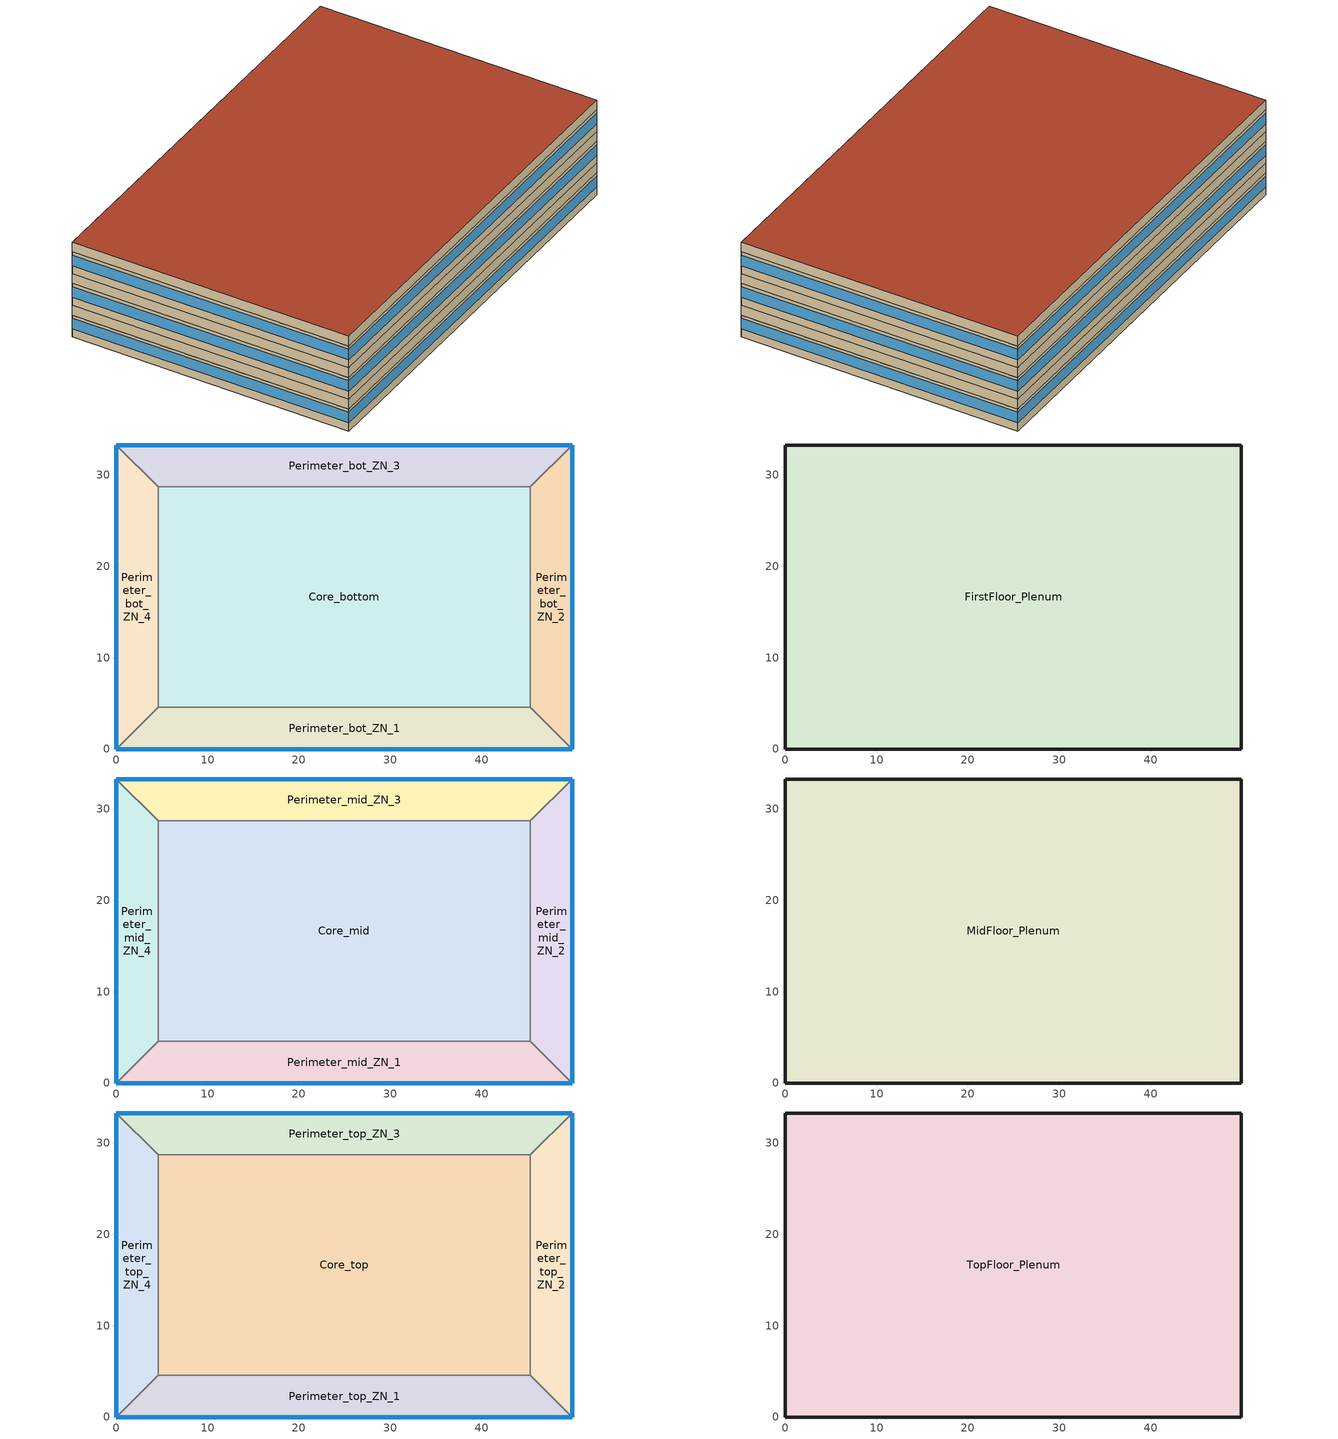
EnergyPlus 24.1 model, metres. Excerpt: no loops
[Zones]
Core_bottom
 floor ground (ext-slab): 45.34,28.7 45.34,4.57 4.57,4.57 4.57,28.7 z0
 wall to Perimeter_bot_ZN_2 (int-walls): 45.34,4.57 45.34,28.7 z0:2.74
 wall to Perimeter_bot_ZN_3 (int-walls): 45.34,28.7 4.57,28.7 z0:2.74
 wall to Perimeter_bot_ZN_1 (int-walls): 4.57,4.57 45.34,4.57 z0:2.74
 wall to Perimeter_bot_ZN_4 (int-walls): 4.57,28.7 4.57,4.57 z0:2.74
Perimeter_bot_ZN_1
 floor ground (ext-slab): 0,0 4.57,4.57 45.34,4.57 49.91,0 z0
 wall outside (Steel Frame Non-res Ext Wall): 0,0 49.91,0 z0:2.74
 wall to Perimeter_bot_ZN_2 (int-walls): 49.91,0 45.34,4.57 z0:2.74
 wall to Perimeter_bot_ZN_4 (int-walls): 4.57,4.57 0,0 z0:2.74
 window (Window Non-res Fixed): 0,0 49.91,0 z1.02:2.33
Perimeter_bot_ZN_2
 floor ground (ext-slab): 49.91,0 45.34,4.57 45.34,28.7 49.91,33.27 z0
 wall outside (Steel Frame Non-res Ext Wall): 49.91,0 49.91,33.27 z0:2.74
 wall to Perimeter_bot_ZN_3 (int-walls): 49.91,33.27 45.34,28.7 z0:2.74
 window (Window Non-res Fixed): 49.91,0 49.91,33.27 z1.02:2.33
Perimeter_bot_ZN_3
 floor ground (ext-slab): 49.91,33.27 45.34,28.7 4.57,28.7 0,33.27 z0
 wall outside (Steel Frame Non-res Ext Wall): 49.91,33.27 0,33.27 z0:2.74
 wall to Perimeter_bot_ZN_4 (int-walls): 0,33.27 4.57,28.7 z0:2.74
 window (Window Non-res Fixed): 49.91,33.27 0,33.27 z1.02:2.33
Perimeter_bot_ZN_4
 floor ground (ext-slab): 0,33.27 4.57,28.7 4.57,4.57 0,0 z0
 wall outside (Steel Frame Non-res Ext Wall): 0,33.27 0,0 z0:2.74
 window (Window Non-res Fixed): 0,33.27 0,0 z1.02:2.33
FirstFloor_Plenum
 floor to Perimeter_bot_ZN_1 (DropCeiling): 45.34,4.57 49.91,0 0,0 4.57,4.57 z2.74
 floor to Perimeter_bot_ZN_2 (DropCeiling): 49.91,0 45.34,4.57 45.34,28.7 49.91,33.27 z2.74
 floor to Perimeter_bot_ZN_3 (DropCeiling): 0,33.27 49.91,33.27 45.34,28.7 4.57,28.7 z2.74
 floor to Perimeter_bot_ZN_4 (DropCeiling): 4.57,28.7 4.57,4.57 0,0 0,33.27 z2.74
 floor to Core_bottom (DropCeiling): 4.57,4.57 4.57,28.7 45.34,28.7 45.34,4.57 z2.74
 wall outside (Steel Frame Non-res Ext Wall): 49.91,0 49.91,33.27 0,33.27 0,0 49.91,0 z2.74:3.96
Core_mid
 floor to FirstFloor_Plenum (INT-FLOOR-TOPSIDE): 4.57,4.57 4.57,28.7 45.34,28.7 45.34,4.57 z3.96
 wall to Perimeter_mid_ZN_2 (int-walls): 45.34,4.57 45.34,28.7 z3.96:6.71
 wall to Perimeter_mid_ZN_3 (int-walls): 45.34,28.7 4.57,28.7 z3.96:6.71
 wall to Perimeter_mid_ZN_1 (int-walls): 4.57,4.57 45.34,4.57 z3.96:6.71
 wall to Perimeter_mid_ZN_4 (int-walls): 4.57,28.7 4.57,4.57 z3.96:6.71
Perimeter_mid_ZN_1
 floor to FirstFloor_Plenum (INT-FLOOR-TOPSIDE): 0,0 4.57,4.57 45.34,4.57 49.91,0 z3.96
 wall outside (Steel Frame Non-res Ext Wall): 0,0 49.91,0 z3.96:6.71
 wall to Perimeter_mid_ZN_2 (int-walls): 49.91,0 45.34,4.57 z3.96:6.71
 wall to Perimeter_mid_ZN_4 (int-walls): 4.57,4.57 0,0 z3.96:6.71
 window (Window Non-res Fixed): 0,0 49.91,0 z4.98:6.29
Perimeter_mid_ZN_2
 floor to FirstFloor_Plenum (INT-FLOOR-TOPSIDE): 49.91,0 45.34,4.57 45.34,28.7 49.91,33.27 z3.96
 wall outside (Steel Frame Non-res Ext Wall): 49.91,0 49.91,33.27 z3.96:6.71
 wall to Perimeter_mid_ZN_3 (int-walls): 49.91,33.27 45.34,28.7 z3.96:6.71
 window (Window Non-res Fixed): 49.91,0 49.91,33.27 z4.98:6.29
Perimeter_mid_ZN_3
 floor to FirstFloor_Plenum (INT-FLOOR-TOPSIDE): 49.91,33.27 45.34,28.7 4.57,28.7 0,33.27 z3.96
 wall outside (Steel Frame Non-res Ext Wall): 49.91,33.27 0,33.27 z3.96:6.71
 wall to Perimeter_mid_ZN_4 (int-walls): 0,33.27 4.57,28.7 z3.96:6.71
 window (Window Non-res Fixed): 49.91,33.27 0,33.27 z4.98:6.29
Perimeter_mid_ZN_4
 floor to FirstFloor_Plenum (INT-FLOOR-TOPSIDE): 0,33.27 4.57,28.7 4.57,4.57 0,0 z3.96
 wall outside (Steel Frame Non-res Ext Wall): 0,33.27 0,0 z3.96:6.71
 window (Window Non-res Fixed): 0,33.27 0,0 z4.98:6.29
MidFloor_Plenum
 floor to Perimeter_mid_ZN_1 (DropCeiling): 0,0 4.57,4.57 45.34,4.57 49.91,0 z6.71
 floor to Perimeter_mid_ZN_2 (DropCeiling): 49.91,33.27 49.91,0 45.34,4.57 45.34,28.7 z6.71
 floor to Perimeter_mid_ZN_3 (DropCeiling): 49.91,33.27 45.34,28.7 4.57,28.7 0,33.27 z6.71
 floor to Perimeter_mid_ZN_4 (DropCeiling): 0,33.27 4.57,28.7 4.57,4.57 0,0 z6.71
 floor to Core_mid (DropCeiling): 45.34,28.7 45.34,4.57 4.57,4.57 4.57,28.7 z6.71
 wall outside (Steel Frame Non-res Ext Wall): 49.91,0 49.91,33.27 0,33.27 0,0 49.91,0 z6.71:7.92
Core_top
 floor to MidFloor_Plenum (INT-FLOOR-TOPSIDE): 45.34,28.7 45.34,4.57 4.57,4.57 4.57,28.7 z7.92
 wall to Perimeter_top_ZN_2 (int-walls): 45.34,4.57 45.34,28.7 z7.92:10.67
 wall to Perimeter_top_ZN_3 (int-walls): 45.34,28.7 4.57,28.7 z7.92:10.67
 wall to Perimeter_top_ZN_1 (int-walls): 4.57,4.57 45.34,4.57 z7.92:10.67
 wall to Perimeter_top_ZN_4 (int-walls): 4.57,28.7 4.57,4.57 z7.92:10.67
Perimeter_top_ZN_1
 floor to MidFloor_Plenum (INT-FLOOR-TOPSIDE): 0,0 4.57,4.57 45.34,4.57 49.91,0 z7.92
 wall outside (Steel Frame Non-res Ext Wall): 0,0 49.91,0 z7.92:10.67
 wall to Perimeter_top_ZN_2 (int-walls): 49.91,0 45.34,4.57 z7.92:10.67
 wall to Perimeter_top_ZN_4 (int-walls): 4.57,4.57 0,0 z7.92:10.67
 window (Window Non-res Fixed): 0,0 49.91,0 z8.95:10.25
Perimeter_top_ZN_2
 floor to MidFloor_Plenum (INT-FLOOR-TOPSIDE): 49.91,0 45.34,4.57 45.34,28.7 49.91,33.27 z7.92
 wall outside (Steel Frame Non-res Ext Wall): 49.91,0 49.91,33.27 z7.92:10.67
 wall to Perimeter_top_ZN_3 (int-walls): 49.91,33.27 45.34,28.7 z7.92:10.67
 window (Window Non-res Fixed): 49.91,0 49.91,33.27 z8.95:10.25
Perimeter_top_ZN_3
 floor to MidFloor_Plenum (INT-FLOOR-TOPSIDE): 49.91,33.27 45.34,28.7 4.57,28.7 0,33.27 z7.92
 wall outside (Steel Frame Non-res Ext Wall): 49.91,33.27 0,33.27 z7.92:10.67
 wall to Perimeter_top_ZN_4 (int-walls): 0,33.27 4.57,28.7 z7.92:10.67
 window (Window Non-res Fixed): 49.91,33.27 0,33.27 z8.95:10.25
Perimeter_top_ZN_4
 floor to MidFloor_Plenum (INT-FLOOR-TOPSIDE): 0,33.27 4.57,28.7 4.57,4.57 0,0 z7.92
 wall outside (Steel Frame Non-res Ext Wall): 0,33.27 0,0 z7.92:10.67
 window (Window Non-res Fixed): 0,33.27 0,0 z8.95:10.25
TopFloor_Plenum
 floor to Perimeter_top_ZN_1 (DropCeiling): 0,0 4.57,4.57 45.34,4.57 49.91,0 z10.67
 floor to Perimeter_top_ZN_2 (DropCeiling): 49.91,0 45.34,4.57 45.34,28.7 49.91,33.27 z10.67
 floor to Perimeter_top_ZN_3 (DropCeiling): 0,33.27 49.91,33.27 45.34,28.7 4.57,28.7 z10.67
 floor to Perimeter_top_ZN_4 (DropCeiling): 0,0 0,33.27 4.57,28.7 4.57,4.57 z10.67
 floor to Core_top (DropCeiling): 4.57,28.7 45.34,28.7 45.34,4.57 4.57,4.57 z10.67
 wall outside (Steel Frame Non-res Ext Wall): 49.91,0 49.91,33.27 0,33.27 0,0 49.91,0 z10.67:11.89
 roof outside (IEAD Non-res Roof): 49.91,0 49.91,33.27 0,33.27 0,0 z11.89
[Building]
Ref Bldg Medium Office New2004_v1.3_5.0: Loads convergence tolerance value=0.04; Maximum number of warmup days=25; Minimum number of warmup days=6; North axis=0; Solar distribution=FullInteriorAndExterior; Temperature convergence tolerance value=0.2; Terrain=City
[Site:GroundTemperature:BuildingSurface]
19.527, 19.502, 19.536, 19.598, 20.002, 21.64, 22.225, 22.375, 21.449, 20.121, 19.802, 19.633
[Site:Location]
USA IL-CHICAGO-OHARE: Elevation=190; Latitude=41.77; Longitude=-87.75; Time zone=-6
[Site:WaterMainsTemperature]
Annual average outdoor air temperature=9.69; Calculation method=Correlation; Maximum difference in monthly average outdoor air temperatures=28.1
[SizingPeriod:DesignDay] Barometric pressure=99063; Day of month=21; Daylight saving time indicator=No; Humidity condition type=WetBulb; Rain indicator=No; Snow indicator=No; Solar model indicator=ASHRAEClearSky
Name | Daily dry bulb temperature range | Day type | Maximum dry bulb temperature | Month | Sky clearness | Wetbulb or dewpoint at maximum dry bulb | Wind direction | Wind speed
CHICAGO Ann Clg .4% Condns WB=>MDB | 10.7 | SummerDesignDay | 31.2 | 7 | 1 | 25.5 | 230 | 5.3
CHICAGO Ann Htg 99.6% Condns DB | 0 | WinterDesignDay | -20.6 | 1 | 0 | -20.6 | 270 | 4.9
[Construction]
DropCeiling: Std AC02
IEAD Non-res Roof: Roof Membrane, IEAD NonRes Roof Insulation, Metal Decking
INT-FLOOR-TOPSIDE: MAT-CC05 4 HW CONCRETE, CP02 CARPET PAD
InteriorFurnishings: Std Wood 6inch
Steel Frame Non-res Ext Wall: Wood Siding, Steel Frame NonRes Wall Insulation, 1/2IN Gypsum
Window Non-res Fixed: NonRes Fixed Assembly Window
ext-slab: HW CONCRETE, CP02 CARPET PAD
int-walls: 1/2IN Gypsum, 1/2IN Gypsum
[Material] Thermal absorptance=0.9
Name | Conductivity | Density | Roughness | Solar absorptance | Specific heat | Thickness | Visible absorptance
1/2IN Gypsum | 0.16 | 784.9 | Smooth | 0.92 | 830 | 0.0127 | 0.92
HW CONCRETE; MAT-CC05 4 HW CONCRETE | 1.311 | 2240 | Rough | 0.7 | 836.8 | 0.1016 | 0.7
IEAD NonRes Roof Insulation | 0.049 | 265 | MediumRough | 0.7 | 836.8 | 0.127339 | 0.7
Metal Decking | 45.006 | 7680 | MediumSmooth | 0.7 | 418.4 | 0.0015 | 0.3
Roof Membrane | 0.16 | 1121.29 | VeryRough | 0.7 | 1460 | 0.0095 | 0.7
Std AC02 | 0.057 | 288 | MediumSmooth | 0.7 | 1339 | 0.0127 | 0.2
Std Wood 6inch | 0.12 | 540 | MediumSmooth | 0.7 | 1210 | 0.15 | 0.7
Steel Frame NonRes Wall Insulation | 0.049 | 265 | MediumRough | 0.7 | 836.8 | 0.0870565 | 0.7
Wood Siding | 0.11 | 544.62 | MediumSmooth | 0.78 | 1210 | 0.01 | 0.78
[Material:NoMass]
CP02 CARPET PAD: Roughness=VeryRough; Solar absorptance=0.7; Thermal absorptance=0.9; Thermal resistance=0.2165; Visible absorptance=0.8
[WindowMaterial:SimpleGlazingSystem]
NonRes Fixed Assembly Window: Solar heat gain coefficient=0.39; U factor=3.23646
[AirLoopHVAC:ReturnPlenum]
Name | Zone
VAV_1 Return Plenum | FirstFloor_Plenum
VAV_2 Return Plenum | MidFloor_Plenum
VAV_3 Return Plenum | TopFloor_Plenum
[AvailabilityManager:NightCycle] Applicability schedule=ALWAYS_ON; Control type=StayOff; Cycling run time=1800; Cycling run time control type=FixedRunTime; Fan schedule=HVACOperationSchd; Thermostat tolerance=1
VAV_1 Availability Manager; VAV_2 Availability Manager; VAV_3 Availability Manager
[ElectricEquipment] Fraction latent=0; Fraction lost=0; Fraction radiant=0.5
Name | Design level | Design level calculation method | End use subcategory | Schedule | Zone or zonelist or space or spacelist | Watts per floor area
Core_bottom_Elevators_Equip | 32109.9 | EquipmentLevel | Elevators | BLDG_ELEVATORS | Core_bottom
Core_bottom_PlugMisc_Equip |  | Watts/Area | General | BLDG_EQUIP_SCH | Core_bottom | 10.76
Core_mid_PlugMisc_Equip |  | Watts/Area | General | BLDG_EQUIP_SCH | Core_mid | 10.76
Core_top_PlugMisc_Equip |  | Watts/Area | General | BLDG_EQUIP_SCH | Core_top | 10.76
Perimeter_bot_ZN_1_PlugMisc_Equip |  | Watts/Area | General | BLDG_EQUIP_SCH | Perimeter_bot_ZN_1 | 10.76
Perimeter_bot_ZN_2_PlugMisc_Equip |  | Watts/Area | General | BLDG_EQUIP_SCH | Perimeter_bot_ZN_2 | 10.76
Perimeter_bot_ZN_3_PlugMisc_Equip |  | Watts/Area | General | BLDG_EQUIP_SCH | Perimeter_bot_ZN_3 | 10.76
Perimeter_bot_ZN_4_PlugMisc_Equip |  | Watts/Area | General | BLDG_EQUIP_SCH | Perimeter_bot_ZN_4 | 10.76
Perimeter_mid_ZN_1_PlugMisc_Equip |  | Watts/Area | General | BLDG_EQUIP_SCH | Perimeter_mid_ZN_1 | 10.76
Perimeter_mid_ZN_2_PlugMisc_Equip |  | Watts/Area | General | BLDG_EQUIP_SCH | Perimeter_mid_ZN_2 | 10.76
Perimeter_mid_ZN_3_PlugMisc_Equip |  | Watts/Area | General | BLDG_EQUIP_SCH | Perimeter_mid_ZN_3 | 10.76
Perimeter_mid_ZN_4_PlugMisc_Equip |  | Watts/Area | General | BLDG_EQUIP_SCH | Perimeter_mid_ZN_4 | 10.76
Perimeter_top_ZN_1_PlugMisc_Equip |  | Watts/Area | General | BLDG_EQUIP_SCH | Perimeter_top_ZN_1 | 10.76
Perimeter_top_ZN_2_PlugMisc_Equip |  | Watts/Area | General | BLDG_EQUIP_SCH | Perimeter_top_ZN_2 | 10.76
Perimeter_top_ZN_3_PlugMisc_Equip |  | Watts/Area | General | BLDG_EQUIP_SCH | Perimeter_top_ZN_3 | 10.76
Perimeter_top_ZN_4_PlugMisc_Equip |  | Watts/Area | General | BLDG_EQUIP_SCH | Perimeter_top_ZN_4 | 10.76
[Exterior:Lights]
Exterior Facade Lighting: Control option=AstronomicalClock; Design level=14804; End use subcategory=Exterior Facade Lighting; Schedule=ALWAYS_ON
[InternalMass] Construction=InteriorFurnishings
Name | Zone or zonelist | Surface area
Core_bottom Internal Mass | Core_bottom | 1967.07
Core_mid Internal Mass | Core_mid | 1967.07
Core_top Internal Mass | Core_top | 1967.07
Perimeter_bot_ZN_1 Internal Mass | Perimeter_bot_ZN_1 | 414.6763
Perimeter_bot_ZN_2 Internal Mass | Perimeter_bot_ZN_2 | 262.5244
Perimeter_bot_ZN_3 Internal Mass | Perimeter_bot_ZN_3 | 414.6763
Perimeter_bot_ZN_4 Internal Mass | Perimeter_bot_ZN_4 | 262.5072
Perimeter_mid_ZN_1 Internal Mass | Perimeter_mid_ZN_1 | 414.6763
Perimeter_mid_ZN_2 Internal Mass | Perimeter_mid_ZN_2 | 262.5244
Perimeter_mid_ZN_3 Internal Mass | Perimeter_mid_ZN_3 | 414.6763
Perimeter_mid_ZN_4 Internal Mass | Perimeter_mid_ZN_4 | 262.5072
Perimeter_top_ZN_1 Internal Mass | Perimeter_top_ZN_1 | 414.6763
Perimeter_top_ZN_2 Internal Mass | Perimeter_top_ZN_2 | 262.5244
Perimeter_top_ZN_3 Internal Mass | Perimeter_top_ZN_3 | 414.6763
Perimeter_top_ZN_4 Internal Mass | Perimeter_top_ZN_4 | 262.5072
[Lights] Design level calculation method=Watts/Area; End use subcategory=General; Fraction radiant=0.4; Fraction replaceable=1; Fraction visible=0.2; Return air fraction=0.4; Return air fraction calculated from plenum temperature=No; Schedule=BLDG_LIGHT_SCH; Watts per floor area=10.76
Name | Zone or zonelist or space or spacelist
Core_bottom_Lights | Core_bottom
Core_mid_Lights | Core_mid
Core_top_Lights | Core_top
Perimeter_bot_ZN_1_Lights | Perimeter_bot_ZN_1
Perimeter_bot_ZN_2_Lights | Perimeter_bot_ZN_2
Perimeter_bot_ZN_3_Lights | Perimeter_bot_ZN_3
Perimeter_bot_ZN_4_Lights | Perimeter_bot_ZN_4
Perimeter_mid_ZN_1_Lights | Perimeter_mid_ZN_1
Perimeter_mid_ZN_2_Lights | Perimeter_mid_ZN_2
Perimeter_mid_ZN_3_Lights | Perimeter_mid_ZN_3
Perimeter_mid_ZN_4_Lights | Perimeter_mid_ZN_4
Perimeter_top_ZN_1_Lights | Perimeter_top_ZN_1
Perimeter_top_ZN_2_Lights | Perimeter_top_ZN_2
Perimeter_top_ZN_3_Lights | Perimeter_top_ZN_3
Perimeter_top_ZN_4_Lights | Perimeter_top_ZN_4
[People] Activity level schedule=ACTIVITY_SCH; Air velocity schedule=AIR_VELO_SCH; Clothing insulation calculation method=ClothingInsulationSchedule; Clothing insulation schedule=CLOTHING_SCH; Enable ashrae 55 comfort warnings=No; Floor area per person=18.58; Fraction radiant=0.3; Mean radiant temperature calculation type=EnclosureAveraged; Number of people calculation method=Area/Person; Number of people schedule=BLDG_OCC_SCH; Sensible heat fraction=Autocalculate; Thermal comfort model 1 type=Fanger; Work efficiency schedule=WORK_EFF_SCH
Name | Zone or zonelist or space or spacelist
Core_bottom People | Core_bottom
Core_mid People | Core_mid
Core_top People | Core_top
Perimeter_bot_ZN_1 People | Perimeter_bot_ZN_1
Perimeter_bot_ZN_2 People | Perimeter_bot_ZN_2
Perimeter_bot_ZN_3 People | Perimeter_bot_ZN_3
Perimeter_bot_ZN_4 People | Perimeter_bot_ZN_4
Perimeter_mid_ZN_1 People | Perimeter_mid_ZN_1
Perimeter_mid_ZN_2 People | Perimeter_mid_ZN_2
Perimeter_mid_ZN_3 People | Perimeter_mid_ZN_3
Perimeter_mid_ZN_4 People | Perimeter_mid_ZN_4
Perimeter_top_ZN_1 People | Perimeter_top_ZN_1
Perimeter_top_ZN_2 People | Perimeter_top_ZN_2
Perimeter_top_ZN_3 People | Perimeter_top_ZN_3
Perimeter_top_ZN_4 People | Perimeter_top_ZN_4
[UtilityCost:Charge:Block] Category variable=EnergyCharges; Season=Annual; Source variable=totalEnergy
Name | Block 1 cost per unit value or variable | Block 2 cost per unit value or variable | Block 3 cost per unit value or variable | Block 4 cost per unit value or variable | Block size 1 value or variable | Block size 2 value or variable | Block size 3 value or variable | Block size 4 value or variable | Tariff | Utility cost charge block | Block size multiplier value or variable
UtilityCost:Charge:Block 1 | 0.108222 | 0.087021 | 0.07842 | 0.05832 | 300 | 700 | 1500 | remaining | PSI_LLF_LowLoadFactorService | AnnualEnergyCharge
UtilityCost:Charge:Block 2 | 0 | 0.051773 | 0.046965 |  | 190 | 110 | remaining |  | PSI_LLF_LowLoadFactorService | AnnualDemandBaseCharge | TotalDemand
UtilityCost:Charge:Block 3 | 0.082409 | 0.072873 | 0.061696 | 0.041179 | 300 | 700 | 1500 | remaining | PSI_CS_CommercialElectricService | AnnualEnergyCharge
[UtilityCost:Charge:Simple] Season=Annual
Name | Category variable | Cost per unit value or variable | Source variable | Tariff | Utility cost charge simple
UtilityCost:Charge:Simple 1 | EnergyCharges | 0.002028 | totalEnergy | PSI_LLF_LowLoadFactorService | FuelCostAdjustEnergyCharge
UtilityCost:Charge:Simple 2 | EnergyCharges | 0.000536 | totalEnergy | PSI_LLF_LowLoadFactorService | QualPollutionControlAdjustEnergyCharge
UtilityCost:Charge:Simple 3 | EnergyCharges | 0.001127 | totalEnergy | PSI_LLF_LowLoadFactorService | SoxNoxRiderAdjustEnergyCharge
UtilityCost:Charge:Simple 4 | EnergyCharges | -0.00037 | totalEnergy | PSI_LLF_LowLoadFactorService | DSMRiderAdjustEnergyCharge
UtilityCost:Charge:Simple 5 | EnergyCharges | -3.1e-05 | totalEnergy | PSI_LLF_LowLoadFactorService | PurchPowerTrackerAdjustEnergyCharge
UtilityCost:Charge:Simple 6 | EnergyCharges | -0.000216 | totalEnergy | PSI_LLF_LowLoadFactorService | MidwestISOAdjustEnergyCharge
UtilityCost:Charge:Simple 7 | EnergyCharges | 0.000833 | totalEnergy | PSI_LLF_LowLoadFactorService | CleanCoalRiderEnergyCharge
UtilityCost:Charge:Simple 8 | Taxes | 0.08 | SubTotal | PSI_LLF_LowLoadFactorService | TaxofeightPercent
UtilityCost:Charge:Simple 9 | EnergyCharges | 0.002028 | totalEnergy | PSI_CS_CommercialElectricService | FuelCostAdjustEnergyCharge
UtilityCost:Charge:Simple 10 | EnergyCharges | 0.000536 | totalEnergy | PSI_CS_CommercialElectricService | QualPollutionControlAdjustEnergyCharge
UtilityCost:Charge:Simple 11 | EnergyCharges | 0.001127 | totalEnergy | PSI_CS_CommercialElectricService | SoxNoxRiderAdjustEnergyCharge
UtilityCost:Charge:Simple 12 | EnergyCharges | 2.1e-05 | totalEnergy | PSI_CS_CommercialElectricService | DSMRiderAdjustEnergyCharge
UtilityCost:Charge:Simple 13 | EnergyCharges | 3.4e-05 | totalEnergy | PSI_CS_CommercialElectricService | PurchPowerTrackerAdjustEnergyCharge
UtilityCost:Charge:Simple 14 | EnergyCharges | -0.000203 | totalEnergy | PSI_CS_CommercialElectricService | MidwestISOAdjustEnergyCharge
UtilityCost:Charge:Simple 15 | EnergyCharges | 0.000807 | totalEnergy | PSI_CS_CommercialElectricService | CleanCoalRiderEnergyCharge
UtilityCost:Charge:Simple 16 | Taxes | 0.08 | SubTotal | PSI_CS_CommercialElectricService | TaxofeightPercent
UtilityCost:Charge:Simple 17 | EnergyCharges | IN_MonthlyGasRates | totalEnergy | IN_EIAMonthlyRateGas | MonthlyRateGasCharge
UtilityCost:Charge:Simple 18 | Taxes | 0.08 | SubTotal | IN_EIAMonthlyRateGas | TaxofEightPercent
[UtilityCost:Qualify] Season=Annual; Threshold test=Count; Threshold value or variable=75; Variable=TotalDemand
Name | Number of months | Qualify type | Tariff | Utility cost qualify
UtilityCost:Qualify 1 | 12 | Minimum | PSI_LLF_LowLoadFactorService | MinDemand75kw
UtilityCost:Qualify 2 | 1 | Maximum | PSI_CS_CommercialElectricService | MaxDemand75kw
[UtilityCost:Tariff]
Name | Conversion factor choice | Group | Monthly charge or variable | Output meter | Demand window length
IN_EIAMonthlyRateGas | MCF | Comm Gas | 0 | NaturalGas:Facility
PSI_CS_CommercialElectricService | kWh | Comm Elect | 9.4 | Electricity:Facility
PSI_LLF_LowLoadFactorService | kWh | Comm Elect | 15 | Electricity:Facility | HalfHour
[UtilityCost:Variable]
IN_MonthlyGasRates: January value=8.22; February value=7.51; March value=8.97; April value=9.01; May value=9.16; June value=10.44; July value=10.32; August value=10.13; September value=9.2; October value=8.18; November value=7.83; December value=7.63; Tariff=IN_EIAMonthlyRateGas; Variable type=Currency
[Zone] Floor area=Autocalculate; Multiplier=1; Type=1
Name | Part of total floor area
Core_bottom; Core_mid; Core_top; Perimeter_bot_ZN_1; Perimeter_bot_ZN_2; Perimeter_bot_ZN_3; Perimeter_bot_ZN_4; Perimeter_mid_ZN_1; Perimeter_mid_ZN_2; Perimeter_mid_ZN_3; Perimeter_mid_ZN_4; Perimeter_top_ZN_1; Perimeter_top_ZN_2; Perimeter_top_ZN_3; Perimeter_top_ZN_4 | Yes
FirstFloor_Plenum; MidFloor_Plenum; TopFloor_Plenum | No
[ZoneInfiltration:DesignFlowRate] Constant term coefficient=1; Design flow rate calculation method=Flow/ExteriorArea; Flow rate per exterior surface area=0.000302; Schedule=INFIL_QUARTER_ON_SCH; Temperature term coefficient=0; Velocity squared term coefficient=0; Velocity term coefficient=0
Name | Zone or zonelist or space or spacelist
FirstFloor_Plenum_Infiltration | FirstFloor_Plenum
MidFloor_Plenum_Infiltration | MidFloor_Plenum
Perimeter_bot_ZN_1_Infiltration | Perimeter_bot_ZN_1
Perimeter_bot_ZN_2_Infiltration | Perimeter_bot_ZN_2
Perimeter_bot_ZN_3_Infiltration | Perimeter_bot_ZN_3
Perimeter_bot_ZN_4_Infiltration | Perimeter_bot_ZN_4
Perimeter_mid_ZN_1_Infiltration | Perimeter_mid_ZN_1
Perimeter_mid_ZN_2_Infiltration | Perimeter_mid_ZN_2
Perimeter_mid_ZN_3_Infiltration | Perimeter_mid_ZN_3
Perimeter_mid_ZN_4_Infiltration | Perimeter_mid_ZN_4
Perimeter_top_ZN_1_Infiltration | Perimeter_top_ZN_1
Perimeter_top_ZN_2_Infiltration | Perimeter_top_ZN_2
Perimeter_top_ZN_3_Infiltration | Perimeter_top_ZN_3
Perimeter_top_ZN_4_Infiltration | Perimeter_top_ZN_4
TopFloor_Plenum_Infiltration | TopFloor_Plenum
[Schedule:Compact]
ACTIVITY_SCH: Through: 12/31, For: AllDays, Until: 24:00, 120
AIR_VELO_SCH: Through: 12/31, For: AllDays, Until: 24:00, 0.2
ALWAYS_ON: Through: 12/31, For: AllDays, Until: 24:00, 1
BLDG_ELEVATORS: Through: 12/31, For: Weekdays SummerDesignDay, Until: 07:00, 0, Until: 08:00, 0.35, Until: 09:00, 0.69, Until: 10:00, 0.43, Until: 11:00, 0.37, Until: 12:00, 0.43, Until: 13:00, 0.58, Until: 14:00, 0.48, Until: 15:00, 0.37, Until: 16:00, 0.37, Until: 17:00, 0.46, Until: 18:00, 0.62, Until: 19:00, 0.12, Until: 20:00, 0.04, Until: 21:00, 0.04, Until: 24:00, 0, For: Saturday WinterDesignDay, Until: 07:00, 0, Until: 08:00, 0.16, Until: 09:00, 0.14, Until: 10:00, 0.21, Until: 11:00, 0.18, Until: 12:00, 0.25, Until: 13:00, 0.21, Until: 14:00, 0.13, Until: 15:00, 0.08, Until: 16:00, 0.04, Until: 17:00, 0.05, Until: 18:00, 0.06, Until: 24:00, 0, For: Sunday Holidays AllOtherDays, Until: 24:00, 0
BLDG_EQUIP_SCH: Through: 12/31, For: Weekdays, Until: 08:00, 0.4, Until: 12:00, 0.9, Until: 13:00, 0.8, Until: 17:00, 0.9, Until: 18:00, 0.8, Until: 20:00, 0.6, Until: 22:00, 0.5, Until: 24:00, 0.4, For: Saturday, Until: 06:00, 0.3, Until: 08:00, 0.4, Until: 14:00, 0.5, Until: 17:00, 0.35, Until: 24:00, 0.3, For: SummerDesignDay, Until: 24:00, 1, For: WinterDesignDay, Until: 24:00, 0, For: AllOtherDays, Until: 24:00, 0.3
BLDG_LIGHT_SCH: Through: 12/31, For: Weekdays, Until: 05:00, 0.05, Until: 07:00, 0.1, Until: 08:00, 0.3, Until: 17:00, 0.9, Until: 18:00, 0.7, Until: 20:00, 0.5, Until: 22:00, 0.3, Until: 23:00, 0.1, Until: 24:00, 0.05, For: Saturday, Until: 06:00, 0.05, Until: 08:00, 0.1, Until: 14:00, 0.5, Until: 17:00, 0.15, Until: 24:00, 0.05, For: SummerDesignDay, Until: 24:00, 1, For: WinterDesignDay, Until: 24:00, 0, For: AllOtherDays, Until: 24:00, 0.05
BLDG_OCC_SCH: Through: 12/31, For: SummerDesignDay, Until: 06:00, 0, Until: 22:00, 1, Until: 24:00, 0.05, For: Weekdays, Until: 06:00, 0, Until: 07:00, 0.1, Until: 08:00, 0.2, Until: 12:00, 0.95, Until: 13:00, 0.5, Until: 17:00, 0.95, Until: 18:00, 0.7, Until: 20:00, 0.4, Until: 22:00, 0.1, Until: 24:00, 0.05, For: Saturday, Until: 06:00, 0, Until: 08:00, 0.1, Until: 14:00, 0.5, Until: 17:00, 0.1, Until: 24:00, 0, For: AllOtherDays, Until: 24:00, 0
CLOTHING_SCH: Through: 04/30, For: AllDays, Until: 24:00, 1, Through: 09/30, For: AllDays, Until: 24:00, 0.5, Through: 12/31, For: AllDays, Until: 24:00, 1
HVACOperationSchd: Through: 12/31, For: Weekdays SummerDesignDay, Until: 06:00, 0, Until: 22:00, 1, Until: 24:00, 0, For: Saturday WinterDesignDay, Until: 06:00, 0, Until: 18:00, 1, Until: 24:00, 0, For: AllOtherDays, Until: 24:00, 0
INFIL_QUARTER_ON_SCH: Through: 12/31, For: Weekdays SummerDesignDay, Until: 06:00, 1, Until: 22:00, 0.25, Until: 24:00, 1, For: Saturday WinterDesignDay, Until: 06:00, 1, Until: 18:00, 0.25, Until: 24:00, 1, For: Sunday Holidays AllOtherDays, Until: 24:00, 1
WORK_EFF_SCH: Through: 12/31, For: AllDays, Until: 24:00, 0
